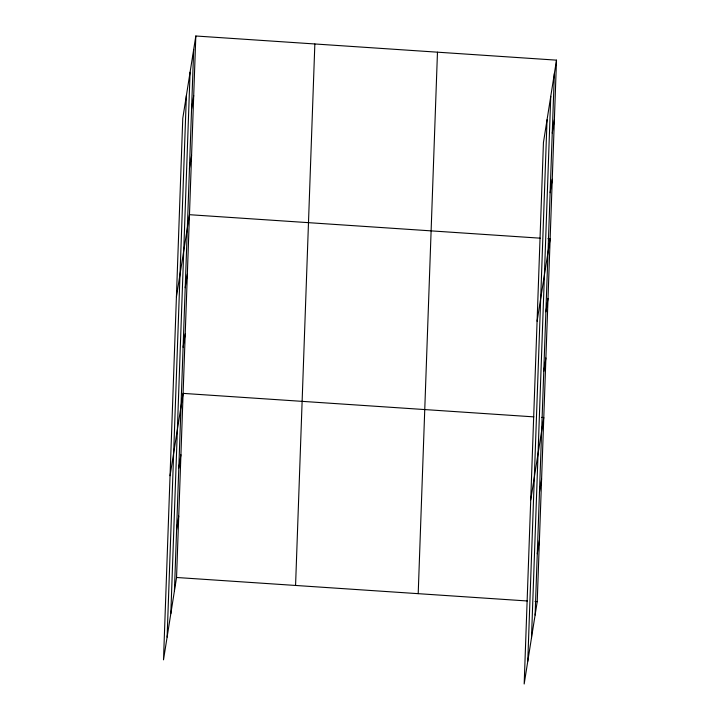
<?xml version="1.0" encoding="UTF-8"?>
<svg xmlns="http://www.w3.org/2000/svg" width="720" height="720" viewBox="0 0 720 720"><rect width="100%" height="100%" fill="white"/><g stroke="black" fill="none" stroke-linecap="round" stroke-linejoin="round"><path stroke-width="1.08" d="M167.112 637.11L186.381 95.616M170.82 613.674L190.089 72.189M174.42 590.931L193.689 49.446M195.822 36L182.772 118.359L163.503 659.853L176.553 577.485L195.822 36L556.497 60.147L537.228 601.641L524.178 684L543.447 142.515L556.497 60.147M295.569 585.459L314.847 43.965M418.203 593.667L437.472 52.182M527.778 661.257L547.047 119.772M531.495 637.821L550.764 96.336M535.095 615.078L554.364 73.593M191.574 109.008L193.698 95.562M189.45 168.57L191.583 155.124M176.418 297.054L189.459 214.695L540.216 238.176M185.211 287.703L187.344 274.257M183.096 347.265L185.22 333.819M170.055 475.74L183.105 393.381L533.853 416.871M178.785 468.198L180.918 454.752M176.607 529.56L178.731 516.123M552.249 133.155L554.373 119.709M550.125 192.717L552.258 179.28M537.093 321.201L550.134 238.842L547.929 238.689M545.886 311.85L548.019 298.404M543.762 371.412L545.895 357.966M530.73 499.896L543.78 417.528L541.575 417.384M539.46 492.345L541.593 478.899M537.282 553.716L539.406 540.27M176.553 577.485L527.301 600.975M535.023 601.488L537.228 601.641"/></g></svg>
